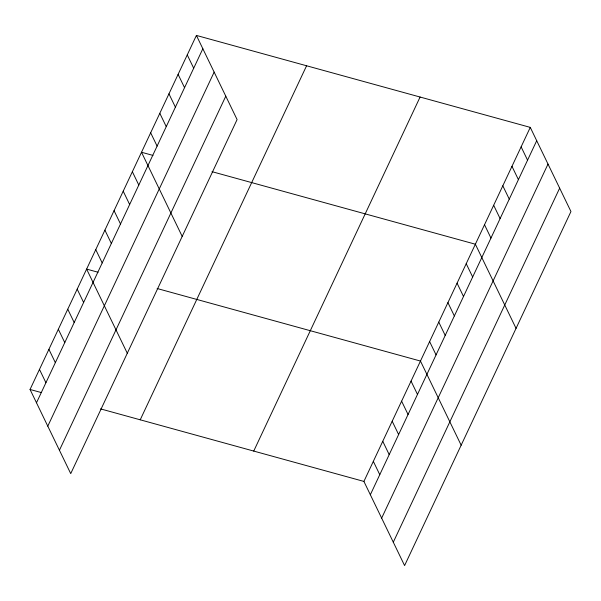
<?xml version="1.0" encoding="UTF-8"?>
<svg xmlns="http://www.w3.org/2000/svg" width="601" height="601" viewBox="0 0 601 601"><rect width="100%" height="100%" fill="white"/><g stroke="black" fill="none" stroke-linecap="round" stroke-linejoin="round"><path stroke-width="0.9" d="M196.407 35.421L237.095 119.576L70.73 473.618L30.05 389.463L196.407 35.421L530.27 127.382L570.95 211.537L404.593 565.579L363.905 481.424L100.562 408.883M36.488 402.783L202.845 48.741M47.787 426.162L214.151 72.112M59.431 450.247L225.788 96.198M140.221 419.814L306.585 65.764M253.735 451.081L420.091 97.031M363.905 481.424L530.27 127.382M370.344 494.743L536.708 140.702M381.65 518.122L548.007 164.073M393.287 542.207L559.651 188.158M152.97 155.411L141.513 152.256L182.193 236.411M212.018 171.676L475.368 244.216L516.049 328.371M98.068 272.245L86.612 269.09L127.292 353.245M157.124 288.51L420.467 361.051L461.155 445.206M30.05 389.463L41.507 392.618M521.12 146.854L527.558 160.174M511.969 166.327L518.408 179.646M502.819 185.799L509.257 199.119M493.669 205.272L500.107 218.591M484.519 224.744L490.957 238.064M466.218 263.689L472.656 277.008M457.068 283.161L463.506 296.481M447.918 302.634L454.356 315.953M438.768 322.106L445.206 335.426M429.617 341.578L436.056 354.898M411.046 381.109L417.485 394.429M401.618 401.175L408.056 414.495M392.19 421.233L398.628 434.553M382.762 441.299L389.2 454.619M187.257 54.894L193.695 68.213M373.334 461.365L379.772 474.685M178.106 74.366L184.552 87.686M168.956 93.839L175.402 107.158M159.813 113.311L166.252 126.631M150.663 132.783L157.101 146.103M132.363 171.728L138.801 185.048M123.213 191.201L129.651 204.52M114.062 210.673L120.501 223.993M104.912 230.145L111.35 243.465M95.762 249.618L102.2 262.938M77.183 289.149L83.622 302.468M67.755 309.214L74.193 322.534M58.335 329.273L64.773 342.593M48.906 349.339L55.345 362.658M39.478 369.405L45.916 382.724"/></g></svg>
